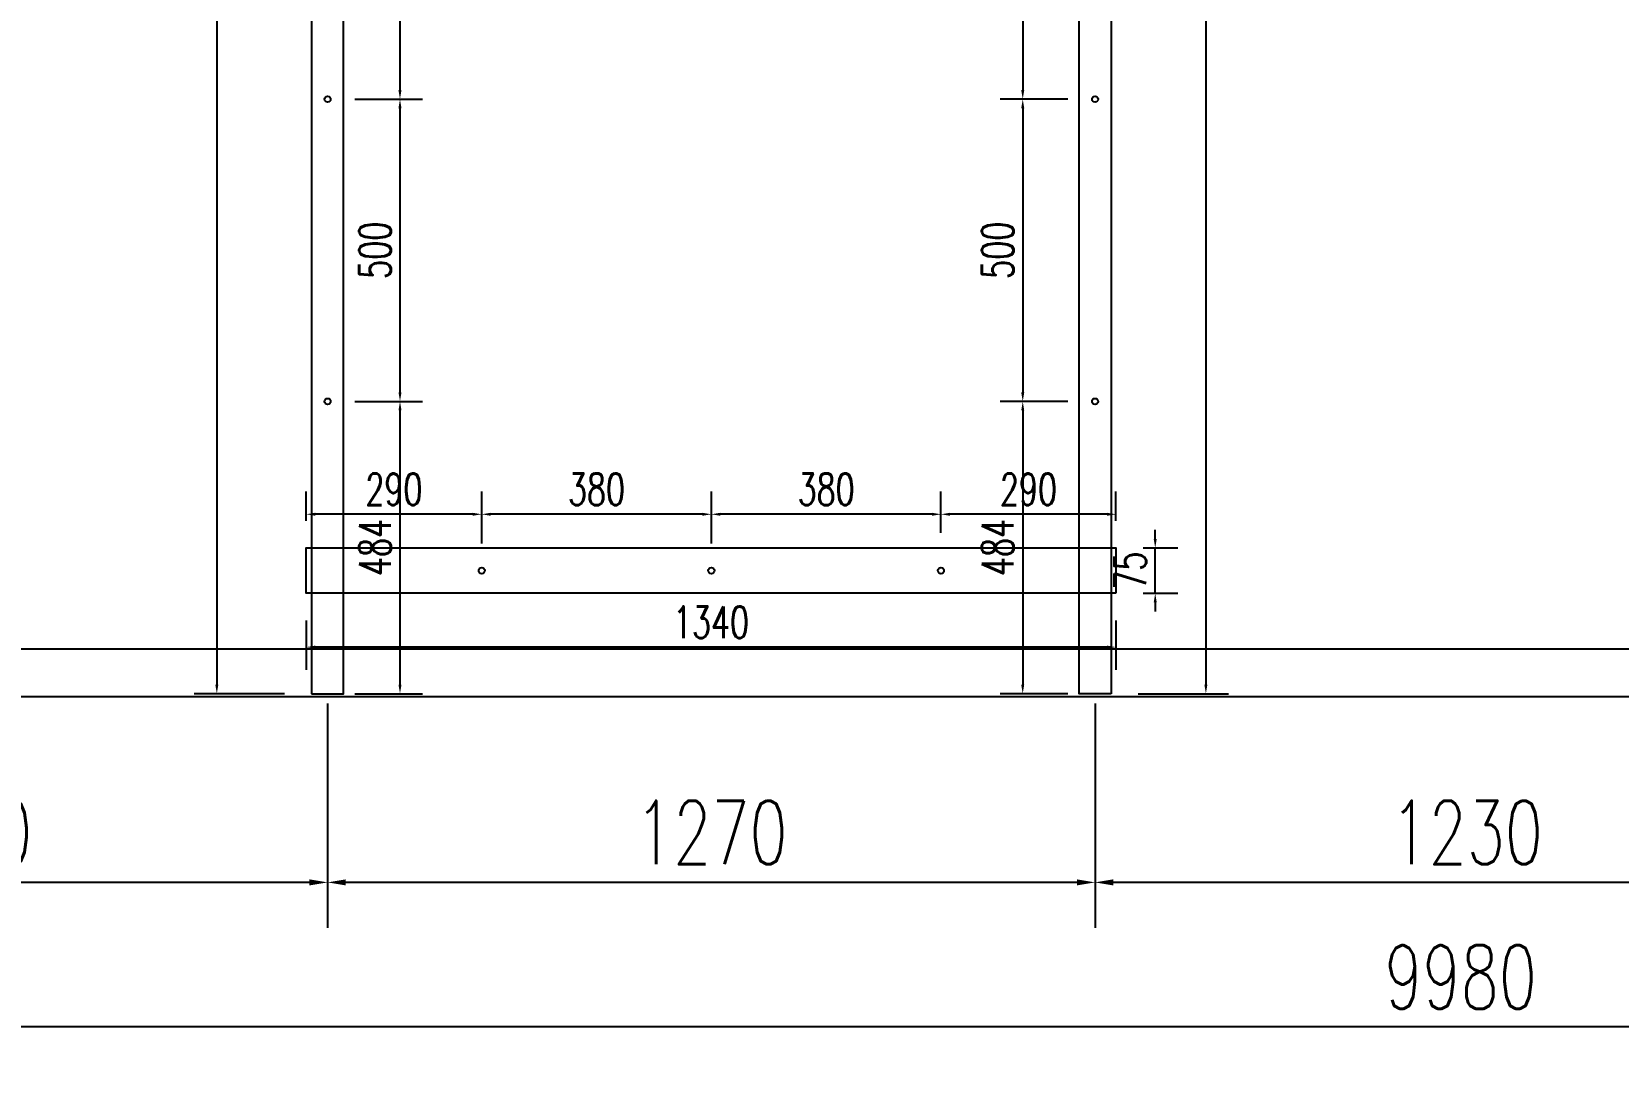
# Model space of a CAD drawing. Header units: millimetres. Extents: x 20612 to 158249, y -13511 to 156976.
# Drawn here: x 49688 to 52313, y 4858 to 6579 of the extents above; entities that cross this region are included whole.
import ezdxf

# ---------------------------------------------------------------- set-up
doc = ezdxf.new("R2010")
doc.units = ezdxf.units.MM
doc.header["$LTSCALE"] = 10
doc.layers.add('W-bridge approach引桥', color=4, linetype='Continuous')
doc.layers.add('W-STEEL_FRAME钢架', color=3, linetype='Continuous')
doc.styles.add('STANDARD_T3', font='simplex.shx', dxfattribs={"width": 0.7, "bigfont": 'hztxt.shx'})
doc.dimstyles.new('W&&15', dxfattribs={"dimtxt": 52.5, "dimasz": 15, "dimexe": 37.5, "dimexo": 45, "dimgap": 15, "dimtad": 1, "dimdec": 0, "dimzin": 0, "dimdsep": 46, "dimtxsty": 'STANDARD_T3', "dimcen": 0.09, "dimclrd": 1, "dimclre": 1, "dimclrt": 7, "dimazin": 2, "dimtfac": 1, "dimtdec": 0, "dimtix": 1, "dimtmove": 2, "dimatfit": 3, "dimfxl": 100, "dimtolj": 1, "dimtzin": 0, "dimarcsym": 0})
doc.dimstyles.new('W&&30', dxfattribs={"dimtxt": 105, "dimasz": 30, "dimexe": 75, "dimexo": 90, "dimgap": 30, "dimtad": 1, "dimdec": 0, "dimzin": 0, "dimdsep": 46, "dimtxsty": 'STANDARD_T3', "dimcen": 0.09, "dimclrd": 1, "dimclre": 1, "dimclrt": 7, "dimazin": 2, "dimtfac": 1, "dimtdec": 0, "dimtix": 1, "dimtmove": 2, "dimatfit": 3, "dimfxl": 100, "dimtolj": 1, "dimtzin": 0, "dimarcsym": 0})

# ---------------------------------------------------------------- blocks, each defined once
blk = doc.blocks.new('*D562')
at = {"color": 1, "lineweight": -2, "transparency": 16777216}
for p, q in [((51447.7, 5467.4), (51447.7, 5096.7)), ((52677.7, 5467.4), (52677.7, 5096.7)), ((52647.7, 5171.7), (51477.7, 5171.7))]:
    blk.add_line(p, q, dxfattribs=at)
at = {"color": 1, "transparency": 16777216}
for points in [[(51477.7, 5176.7), (51477.7, 5166.7), (51447.7, 5171.7)], [(52647.7, 5176.7), (52647.7, 5166.7), (52677.7, 5171.7)]]:
    blk.add_solid(points, dxfattribs=at)
at = {"layer": 'Defpoints', "color": 0, "transparency": 16777216}
for p in [(51447.7, 5557.4), (52677.7, 5557.4), (51447.7, 5171.7)]:
    blk.add_point(p, dxfattribs=at)
at = {"color": 7, "transparency": 16777216, "insert": (52062.7, 5254.2), "char_height": 105, "attachment_point": 5, "style": 'STANDARD_T3'}
blk.add_mtext('\\A1;1230', dxfattribs=at)
blk = doc.blocks.new('*D563')
at = {"color": 1, "lineweight": -2, "transparency": 16777216}
for p, q in [((50177.7, 5467.4), (50177.7, 5096.7)), ((51447.7, 5467.4), (51447.7, 5096.7)), ((51417.7, 5171.7), (50207.7, 5171.7))]:
    blk.add_line(p, q, dxfattribs=at)
at = {"color": 1, "transparency": 16777216}
for points in [[(50207.7, 5176.7), (50207.7, 5166.7), (50177.7, 5171.7)], [(51417.7, 5176.7), (51417.7, 5166.7), (51447.7, 5171.7)]]:
    blk.add_solid(points, dxfattribs=at)
at = {"layer": 'Defpoints', "color": 0, "transparency": 16777216}
for p in [(50177.7, 5557.4), (51447.7, 5557.4), (50177.7, 5171.7)]:
    blk.add_point(p, dxfattribs=at)
at = {"color": 7, "transparency": 16777216, "insert": (50812.7, 5254.2), "char_height": 105, "attachment_point": 5, "style": 'STANDARD_T3'}
blk.add_mtext('\\A1;1270', dxfattribs=at)
blk = doc.blocks.new('*D564')
at = {"color": 1, "lineweight": -2, "transparency": 16777216}
for p, q in [((48947.7, 5467.4), (48947.7, 5096.7)), ((50177.7, 5467.4), (50177.7, 5096.7)), ((50147.7, 5171.7), (48977.7, 5171.7))]:
    blk.add_line(p, q, dxfattribs=at)
at = {"color": 1, "transparency": 16777216}
for points in [[(48977.7, 5176.7), (48977.7, 5166.7), (48947.7, 5171.7)], [(50147.7, 5176.7), (50147.7, 5166.7), (50177.7, 5171.7)]]:
    blk.add_solid(points, dxfattribs=at)
at = {"layer": 'Defpoints', "color": 0, "transparency": 16777216}
for p in [(48947.7, 5557.4), (50177.7, 5557.4), (48947.7, 5171.7)]:
    blk.add_point(p, dxfattribs=at)
at = {"color": 7, "transparency": 16777216, "insert": (49562.7, 5254.2), "char_height": 105, "attachment_point": 5, "style": 'STANDARD_T3'}
blk.add_mtext('\\A1;1230', dxfattribs=at)
blk = doc.blocks.new('*D637')
at = {"color": 1, "lineweight": -2, "transparency": 16777216}
for p, q in [((47062.7, 5388.4), (47062.7, 4857.6)), ((57042.7, 5388.4), (57042.7, 4857.6)), ((57012.7, 4932.6), (47092.7, 4932.6))]:
    blk.add_line(p, q, dxfattribs=at)
at = {"color": 1, "transparency": 16777216}
for points in [[(47092.7, 4937.6), (47092.7, 4927.6), (47062.7, 4932.6)], [(57012.7, 4937.6), (57012.7, 4927.6), (57042.7, 4932.6)]]:
    blk.add_solid(points, dxfattribs=at)
at = {"layer": 'Defpoints', "color": 0, "transparency": 16777216}
for p in [(47062.7, 5478.4), (57042.7, 5478.4), (47062.7, 4932.6)]:
    blk.add_point(p, dxfattribs=at)
at = {"color": 7, "transparency": 16777216, "insert": (52052.7, 5015.1), "char_height": 105, "attachment_point": 5, "style": 'STANDARD_T3'}
blk.add_mtext('\\A1;9980', dxfattribs=at)
blk = doc.blocks.new('*D622')
at = {"layer": 'Defpoints', "color": 0, "transparency": 16777216}
for p in [(50142.2, 5649.9), (51482.2, 5649.9), (50142.2, 5560.9)]:
    blk.add_point(p, dxfattribs=at)
at = {"layer": 'W-bridge approach引桥', "color": 1, "lineweight": -2, "transparency": 16777216}
for p, q in [((50142.2, 5604.9), (50142.2, 5523.4)), ((51482.2, 5604.9), (51482.2, 5523.4)), ((51467.2, 5560.9), (50157.2, 5560.9))]:
    blk.add_line(p, q, dxfattribs=at)
at = {"layer": 'W-bridge approach引桥', "color": 1, "transparency": 16777216}
for points in [[(50157.2, 5563.4), (50157.2, 5558.4), (50142.2, 5560.9)], [(51467.2, 5563.4), (51467.2, 5558.4), (51482.2, 5560.9)]]:
    blk.add_solid(points, dxfattribs=at)
at = {"layer": 'W-bridge approach引桥', "color": 7, "transparency": 16777216, "insert": (50812.2, 5602.1), "char_height": 52.5, "attachment_point": 5, "style": 'STANDARD_T3'}
blk.add_mtext('\\A1;1340', dxfattribs=at)
blk = doc.blocks.new('*D623')
at = {"layer": 'Defpoints', "color": 0, "transparency": 16777216}
for p in [(51192.7, 5780.7), (51482.2, 5724.9), (51192.7, 5704.9)]:
    blk.add_point(p, dxfattribs=at)
at = {"layer": 'W-bridge approach引桥', "color": 1, "lineweight": -2, "transparency": 16777216}
for p, q in [((51192.7, 5749.9), (51192.7, 5818.2)), ((51482.2, 5769.9), (51482.2, 5818.2)), ((51467.2, 5780.7), (51207.7, 5780.7))]:
    blk.add_line(p, q, dxfattribs=at)
at = {"layer": 'W-bridge approach引桥', "color": 1, "transparency": 16777216}
for points in [[(51207.7, 5783.2), (51207.7, 5778.2), (51192.7, 5780.7)], [(51467.2, 5783.2), (51467.2, 5778.2), (51482.2, 5780.7)]]:
    blk.add_solid(points, dxfattribs=at)
at = {"layer": 'W-bridge approach引桥', "color": 7, "transparency": 16777216, "insert": (51337.5, 5822), "char_height": 52.5, "attachment_point": 5, "style": 'STANDARD_T3'}
blk.add_mtext('\\A1;290', dxfattribs=at)
blk = doc.blocks.new('*D624')
at = {"layer": 'Defpoints', "color": 0, "transparency": 16777216}
for p in [(50812.7, 5780.7), (51192.7, 5704.9), (50812.7, 5687.4)]:
    blk.add_point(p, dxfattribs=at)
at = {"layer": 'W-bridge approach引桥', "color": 1, "lineweight": -2, "transparency": 16777216}
for p, q in [((50812.7, 5732.4), (50812.7, 5818.2)), ((51192.7, 5749.9), (51192.7, 5818.2)), ((51177.7, 5780.7), (50827.7, 5780.7))]:
    blk.add_line(p, q, dxfattribs=at)
at = {"layer": 'W-bridge approach引桥', "color": 1, "transparency": 16777216}
for points in [[(50827.7, 5783.2), (50827.7, 5778.2), (50812.7, 5780.7)], [(51177.7, 5783.2), (51177.7, 5778.2), (51192.7, 5780.7)]]:
    blk.add_solid(points, dxfattribs=at)
at = {"layer": 'W-bridge approach引桥', "color": 7, "transparency": 16777216, "insert": (51002.7, 5822), "char_height": 52.5, "attachment_point": 5, "style": 'STANDARD_T3'}
blk.add_mtext('\\A1;380', dxfattribs=at)
blk = doc.blocks.new('*D625')
at = {"layer": 'Defpoints', "color": 0, "transparency": 16777216}
for p in [(50432.7, 5780.7), (50432.7, 5687.4), (50812.7, 5687.4)]:
    blk.add_point(p, dxfattribs=at)
at = {"layer": 'W-bridge approach引桥', "color": 1, "lineweight": -2, "transparency": 16777216}
for p, q in [((50432.7, 5732.4), (50432.7, 5818.2)), ((50812.7, 5732.4), (50812.7, 5818.2)), ((50797.7, 5780.7), (50447.7, 5780.7))]:
    blk.add_line(p, q, dxfattribs=at)
at = {"layer": 'W-bridge approach引桥', "color": 1, "transparency": 16777216}
for points in [[(50447.7, 5783.2), (50447.7, 5778.2), (50432.7, 5780.7)], [(50797.7, 5783.2), (50797.7, 5778.2), (50812.7, 5780.7)]]:
    blk.add_solid(points, dxfattribs=at)
at = {"layer": 'W-bridge approach引桥', "color": 7, "transparency": 16777216, "insert": (50622.7, 5822), "char_height": 52.5, "attachment_point": 5, "style": 'STANDARD_T3'}
blk.add_mtext('\\A1;380', dxfattribs=at)
blk = doc.blocks.new('*D626')
at = {"layer": 'Defpoints', "color": 0, "transparency": 16777216}
for p in [(50142.2, 5780.7), (50142.2, 5724.9), (50432.7, 5687.4)]:
    blk.add_point(p, dxfattribs=at)
at = {"layer": 'W-bridge approach引桥', "color": 1, "lineweight": -2, "transparency": 16777216}
for p, q in [((50142.2, 5769.9), (50142.2, 5818.2)), ((50432.7, 5732.4), (50432.7, 5818.2)), ((50417.7, 5780.7), (50157.2, 5780.7))]:
    blk.add_line(p, q, dxfattribs=at)
at = {"layer": 'W-bridge approach引桥', "color": 1, "transparency": 16777216}
for points in [[(50157.2, 5783.2), (50157.2, 5778.2), (50142.2, 5780.7)], [(50417.7, 5783.2), (50417.7, 5778.2), (50432.7, 5780.7)]]:
    blk.add_solid(points, dxfattribs=at)
at = {"layer": 'W-bridge approach引桥', "color": 7, "transparency": 16777216, "insert": (50287.5, 5822), "char_height": 52.5, "attachment_point": 5, "style": 'STANDARD_T3'}
blk.add_mtext('\\A1;290', dxfattribs=at)
blk = doc.blocks.new('*D579')
at = {"layer": 'Defpoints', "color": 0, "transparency": 16777216}
for p in [(51482.2, 5724.9), (51547.2, 5724.9), (51482.2, 5649.9)]:
    blk.add_point(p, dxfattribs=at)
at = {"layer": 'W-bridge approach引桥', "color": 1, "lineweight": -2, "transparency": 16777216}
for p, q in [((51547.2, 5739.9), (51547.2, 5754.9)), ((51527.2, 5724.9), (51584.7, 5724.9)), ((51547.2, 5649.9), (51547.2, 5724.9)), ((51527.2, 5649.9), (51584.7, 5649.9)), ((51547.2, 5634.9), (51547.2, 5619.9))]:
    blk.add_line(p, q, dxfattribs=at)
at = {"layer": 'W-bridge approach引桥', "color": 1, "transparency": 16777216}
for points in [[(51544.7, 5739.9), (51549.7, 5739.9), (51547.2, 5724.9)], [(51544.7, 5634.9), (51549.7, 5634.9), (51547.2, 5649.9)]]:
    blk.add_solid(points, dxfattribs=at)
at = {"layer": 'W-bridge approach引桥', "color": 7, "transparency": 16777216, "insert": (51506, 5687.4), "char_height": 52.5, "attachment_point": 5, "rotation": 90, "style": 'STANDARD_T3'}
blk.add_mtext('\\A1;75', dxfattribs=at)
blk = doc.blocks.new('*D627')
at = {"layer": 'Defpoints', "color": 0, "transparency": 16777216}
for p in [(51474.2, 8472.9), (51474.2, 5483.9), (51631.1, 5483.9)]:
    blk.add_point(p, dxfattribs=at)
at = {"layer": 'W-bridge approach引桥', "color": 1, "lineweight": -2, "transparency": 16777216}
for p, q in [((51519.2, 8472.9), (51668.6, 8472.9)), ((51631.1, 8457.9), (51631.1, 5498.9)), ((51519.2, 5483.9), (51668.6, 5483.9))]:
    blk.add_line(p, q, dxfattribs=at)
at = {"layer": 'W-bridge approach引桥', "color": 1, "transparency": 16777216}
for points in [[(51628.6, 8457.9), (51633.6, 8457.9), (51631.1, 8472.9)], [(51628.6, 5498.9), (51633.6, 5498.9), (51631.1, 5483.9)]]:
    blk.add_solid(points, dxfattribs=at)
at = {"layer": 'W-bridge approach引桥', "color": 7, "transparency": 16777216, "insert": (51589.9, 6978.4), "char_height": 52.5, "attachment_point": 5, "rotation": 90, "style": 'STANDARD_T3'}
blk.add_mtext('\\A1;2989', dxfattribs=at)
blk = doc.blocks.new('*D630')
at = {"layer": 'Defpoints', "color": 0, "transparency": 16777216}
for p in [(51447.7, 7489.4), (51328, 6467.4), (51447.7, 6467.4)]:
    blk.add_point(p, dxfattribs=at)
at = {"layer": 'W-bridge approach引桥', "color": 1, "lineweight": -2, "transparency": 16777216}
for p, q in [((51402.7, 7489.4), (51290.5, 7489.4)), ((51328, 7474.4), (51328, 6482.4)), ((51402.7, 6467.4), (51290.5, 6467.4))]:
    blk.add_line(p, q, dxfattribs=at)
at = {"layer": 'W-bridge approach引桥', "color": 1, "transparency": 16777216}
for points in [[(51325.5, 7474.4), (51330.5, 7474.4), (51328, 7489.4)], [(51325.5, 6482.4), (51330.5, 6482.4), (51328, 6467.4)]]:
    blk.add_solid(points, dxfattribs=at)
at = {"layer": 'W-bridge approach引桥', "color": 7, "transparency": 16777216, "insert": (51286.7, 6978.4), "char_height": 52.5, "attachment_point": 5, "rotation": 90, "style": 'STANDARD_T3'}
blk.add_mtext('\\A1;1022', dxfattribs=at)
blk = doc.blocks.new('*D631')
at = {"layer": 'Defpoints', "color": 0, "transparency": 16777216}
for p in [(51447.7, 6467.4), (51328, 5967.4), (51447.7, 5967.4)]:
    blk.add_point(p, dxfattribs=at)
at = {"layer": 'W-bridge approach引桥', "color": 1, "lineweight": -2, "transparency": 16777216}
for p, q in [((51402.7, 6467.4), (51290.5, 6467.4)), ((51328, 6452.4), (51328, 5982.4)), ((51402.7, 5967.4), (51290.5, 5967.4))]:
    blk.add_line(p, q, dxfattribs=at)
at = {"layer": 'W-bridge approach引桥', "color": 1, "transparency": 16777216}
for points in [[(51325.5, 6452.4), (51330.5, 6452.4), (51328, 6467.4)], [(51325.5, 5982.4), (51330.5, 5982.4), (51328, 5967.4)]]:
    blk.add_solid(points, dxfattribs=at)
at = {"layer": 'W-bridge approach引桥', "color": 7, "transparency": 16777216, "insert": (51286.7, 6217.4), "char_height": 52.5, "attachment_point": 5, "rotation": 90, "style": 'STANDARD_T3'}
blk.add_mtext('\\A1;500', dxfattribs=at)
blk = doc.blocks.new('*D632')
at = {"layer": 'Defpoints', "color": 0, "transparency": 16777216}
for p in [(51447.7, 5967.4), (51328, 5483.9), (51447.7, 5483.9)]:
    blk.add_point(p, dxfattribs=at)
at = {"layer": 'W-bridge approach引桥', "color": 1, "lineweight": -2, "transparency": 16777216}
for p, q in [((51402.7, 5967.4), (51290.5, 5967.4)), ((51328, 5952.4), (51328, 5498.9)), ((51402.7, 5483.9), (51290.5, 5483.9))]:
    blk.add_line(p, q, dxfattribs=at)
at = {"layer": 'W-bridge approach引桥', "color": 1, "transparency": 16777216}
for points in [[(51325.5, 5952.4), (51330.5, 5952.4), (51328, 5967.4)], [(51325.5, 5498.9), (51330.5, 5498.9), (51328, 5483.9)]]:
    blk.add_solid(points, dxfattribs=at)
at = {"layer": 'W-bridge approach引桥', "color": 7, "transparency": 16777216, "insert": (51286.7, 5725.7), "char_height": 52.5, "attachment_point": 5, "rotation": 90, "style": 'STANDARD_T3'}
blk.add_mtext('\\A1;484', dxfattribs=at)
blk = doc.blocks.new('*D634')
at = {"layer": 'Defpoints', "color": 0, "transparency": 16777216}
for p in [(50151.2, 8472.9), (49994.4, 5483.9), (50151.2, 5483.9)]:
    blk.add_point(p, dxfattribs=at)
at = {"layer": 'W-bridge approach引桥', "color": 1, "lineweight": -2, "transparency": 16777216}
for p, q in [((50106.2, 8472.9), (49956.9, 8472.9)), ((49994.4, 8457.9), (49994.4, 5498.9)), ((50106.2, 5483.9), (49956.9, 5483.9))]:
    blk.add_line(p, q, dxfattribs=at)
at = {"layer": 'W-bridge approach引桥', "color": 1, "transparency": 16777216}
for points in [[(49991.9, 8457.9), (49996.9, 8457.9), (49994.4, 8472.9)], [(49991.9, 5498.9), (49996.9, 5498.9), (49994.4, 5483.9)]]:
    blk.add_solid(points, dxfattribs=at)
at = {"layer": 'W-bridge approach引桥', "color": 7, "transparency": 16777216, "insert": (49953.1, 6978.4), "char_height": 52.5, "attachment_point": 5, "rotation": 90, "style": 'STANDARD_T3'}
blk.add_mtext('\\A1;2989', dxfattribs=at)
blk = doc.blocks.new('*D600')
at = {"layer": 'Defpoints', "color": 0, "transparency": 16777216}
for p in [(50177.7, 7489.4), (50177.7, 6467.4), (50297.5, 6467.4)]:
    blk.add_point(p, dxfattribs=at)
at = {"layer": 'W-bridge approach引桥', "color": 1, "lineweight": -2, "transparency": 16777216}
for p, q in [((50222.7, 7489.4), (50335, 7489.4)), ((50297.5, 7474.4), (50297.5, 6482.4)), ((50222.7, 6467.4), (50335, 6467.4))]:
    blk.add_line(p, q, dxfattribs=at)
at = {"layer": 'W-bridge approach引桥', "color": 1, "transparency": 16777216}
for points in [[(50295, 7474.4), (50300, 7474.4), (50297.5, 7489.4)], [(50295, 6482.4), (50300, 6482.4), (50297.5, 6467.4)]]:
    blk.add_solid(points, dxfattribs=at)
at = {"layer": 'W-bridge approach引桥', "color": 7, "transparency": 16777216, "insert": (50256.3, 6978.4), "char_height": 52.5, "attachment_point": 5, "rotation": 90, "style": 'STANDARD_T3'}
blk.add_mtext('\\A1;1022', dxfattribs=at)
blk = doc.blocks.new('*D601')
at = {"layer": 'Defpoints', "color": 0, "transparency": 16777216}
for p in [(50177.7, 6467.4), (50177.7, 5967.4), (50297.5, 5967.4)]:
    blk.add_point(p, dxfattribs=at)
at = {"layer": 'W-bridge approach引桥', "color": 1, "lineweight": -2, "transparency": 16777216}
for p, q in [((50222.7, 6467.4), (50335, 6467.4)), ((50297.5, 6452.4), (50297.5, 5982.4)), ((50222.7, 5967.4), (50335, 5967.4))]:
    blk.add_line(p, q, dxfattribs=at)
at = {"layer": 'W-bridge approach引桥', "color": 1, "transparency": 16777216}
for points in [[(50295, 6452.4), (50300, 6452.4), (50297.5, 6467.4)], [(50295, 5982.4), (50300, 5982.4), (50297.5, 5967.4)]]:
    blk.add_solid(points, dxfattribs=at)
at = {"layer": 'W-bridge approach引桥', "color": 7, "transparency": 16777216, "insert": (50256.3, 6217.4), "char_height": 52.5, "attachment_point": 5, "rotation": 90, "style": 'STANDARD_T3'}
blk.add_mtext('\\A1;500', dxfattribs=at)
blk = doc.blocks.new('*D602')
at = {"layer": 'Defpoints', "color": 0, "transparency": 16777216}
for p in [(50177.7, 5967.4), (50177.7, 5483.9), (50297.5, 5483.9)]:
    blk.add_point(p, dxfattribs=at)
at = {"layer": 'W-bridge approach引桥', "color": 1, "lineweight": -2, "transparency": 16777216}
for p, q in [((50222.7, 5967.4), (50335, 5967.4)), ((50297.5, 5952.4), (50297.5, 5498.9)), ((50222.7, 5483.9), (50335, 5483.9))]:
    blk.add_line(p, q, dxfattribs=at)
at = {"layer": 'W-bridge approach引桥', "color": 1, "transparency": 16777216}
for points in [[(50295, 5952.4), (50300, 5952.4), (50297.5, 5967.4)], [(50295, 5498.9), (50300, 5498.9), (50297.5, 5483.9)]]:
    blk.add_solid(points, dxfattribs=at)
at = {"layer": 'W-bridge approach引桥', "color": 7, "transparency": 16777216, "insert": (50256.3, 5725.7), "char_height": 52.5, "attachment_point": 5, "rotation": 90, "style": 'STANDARD_T3'}
blk.add_mtext('\\A1;484', dxfattribs=at)

msp = doc.modelspace()

# ---------------------------------------------------------------- linework, layer by layer
at = {"layer": 'W-bridge approach引桥'}
for centre in [(50177.7, 6467.4), (51447.7, 6467.4), (50177.7, 5967.4), (51447.7, 5967.4), (50432.7, 5687.4), (50812.7, 5687.4), (51192.7, 5687.4)]:
    msp.add_circle(centre, 5, dxfattribs=at)
at = {"layer": 'W-STEEL_FRAME钢架'}
for points in [[(57042.7, 5478.4), (47062.7, 5478.4), (47062.7, 8478.4), (57042.7, 8478.4)], [(50151.2, 5483.9), (50204.2, 5483.9), (50204.2, 8472.9), (50151.2, 8472.9)], [(51474.2, 5483.9), (51421.2, 5483.9), (51421.2, 8472.9), (51474.2, 8472.9)], [(56963.7, 5557.4), (47141.7, 5557.4), (47141.7, 8399.4), (56963.7, 8399.4)]]:
    msp.add_lwpolyline(points, close=True, dxfattribs=at)
at = {"layer": 'W-STEEL_FRAME钢架', "color": 2}
msp.add_lwpolyline([(51482.2, 5649.9), (50142.2, 5649.9), (50142.2, 5724.9), (51482.2, 5724.9)], close=True, dxfattribs=at)

# ---------------------------------------------------------------- dimensions: what is measured, and where the dimension line sits
for base, p1, p2, picture, middle in [((48947.7, 5171.7), (50177.7, 5557.4), (48947.7, 5557.4), '*D564', (49562.7, 5254.2)), ((50177.7, 5171.7), (51447.7, 5557.4), (50177.7, 5557.4), '*D563', (50812.7, 5254.2)), ((51447.7, 5171.7), (52677.7, 5557.4), (51447.7, 5557.4), '*D562', (52062.7, 5254.2)), ((47062.7, 4932.6), (57042.7, 5478.4), (47062.7, 5478.4), '*D637', (52052.7, 5015.1))]:
    dim = msp.add_linear_dim(base=base, p1=p1, p2=p2, angle=180, dimstyle='W&&30')
    dim.commit()
    dim.dimension.update_dxf_attribs({"geometry": picture, "text_midpoint": middle})
at = {"layer": 'W-bridge approach引桥'}
for base, p1, p2, angle, picture, middle in [((49994.4, 5483.9), (50151.2, 8472.9), (50151.2, 5483.9), 270, '*D634', (49953.1, 6978.4)), ((51631.1, 5483.9), (51474.2, 8472.9), (51474.2, 5483.9), 270, '*D627', (51589.9, 6978.4)), ((50297.5, 6467.4), (50177.7, 7489.4), (50177.7, 6467.4), 270, '*D600', (50256.3, 6978.4)), ((51328, 6467.4), (51447.7, 7489.4), (51447.7, 6467.4), 270, '*D630', (51286.7, 6978.4)), ((50297.5, 5967.4), (50177.7, 6467.4), (50177.7, 5967.4), 270, '*D601', (50256.3, 6217.4)), ((51328, 5967.4), (51447.7, 6467.4), (51447.7, 5967.4), 270, '*D631', (51286.7, 6217.4)), ((50297.5141586, 5483.9341493), (50177.7460281, 5967.4341493), (50177.7460281, 5483.9341493), 270, '*D602', (50256.2641586, 5725.6841493)), ((51327.9778975, 5483.9341493), (51447.7460281, 5967.4341493), (51447.7460281, 5483.9341493), 270, '*D632', (51286.7278975, 5725.6841493)), ((50432.7, 5780.7), (50812.7, 5687.4), (50432.7, 5687.4), 180, '*D625', (50622.7, 5822)), ((50812.7, 5780.7), (51192.7, 5704.9), (50812.7, 5687.4), 180, '*D624', (51002.7, 5822)), ((51192.7460281, 5780.7300053), (51482.2460281, 5724.9341493), (51192.7460281, 5704.9341493), 180, '*D623', (51337.4960281, 5821.9800053)), ((51547.2, 5724.9), (51482.2, 5649.9), (51482.2, 5724.9), 90, '*D579', (51506, 5687.4)), ((50142.2, 5560.9), (51482.2, 5649.9), (50142.2, 5649.9), 180, '*D622', (50812.2, 5602.1))]:
    dim = msp.add_linear_dim(base=base, p1=p1, p2=p2, angle=angle, dimstyle='W&&15', dxfattribs=at)
    dim.commit()
    dim.dimension.update_dxf_attribs({"geometry": picture, "text_midpoint": middle})
dim = msp.add_linear_dim(base=(50142.2, 5780.7), p1=(50432.7, 5687.4), p2=(50142.2, 5724.9), angle=180, text='290', dimstyle='W&&15', dxfattribs=at)
dim.commit()
dim.dimension.update_dxf_attribs({"geometry": '*D626', "text_midpoint": (50287.5, 5822)})

doc.saveas('drawing.dxf')
